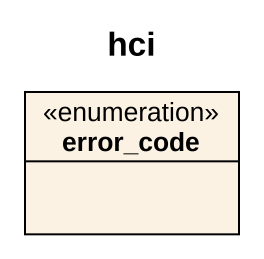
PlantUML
@startuml
title hci
hide circle
hide empty members
enum error_code
@enduml
